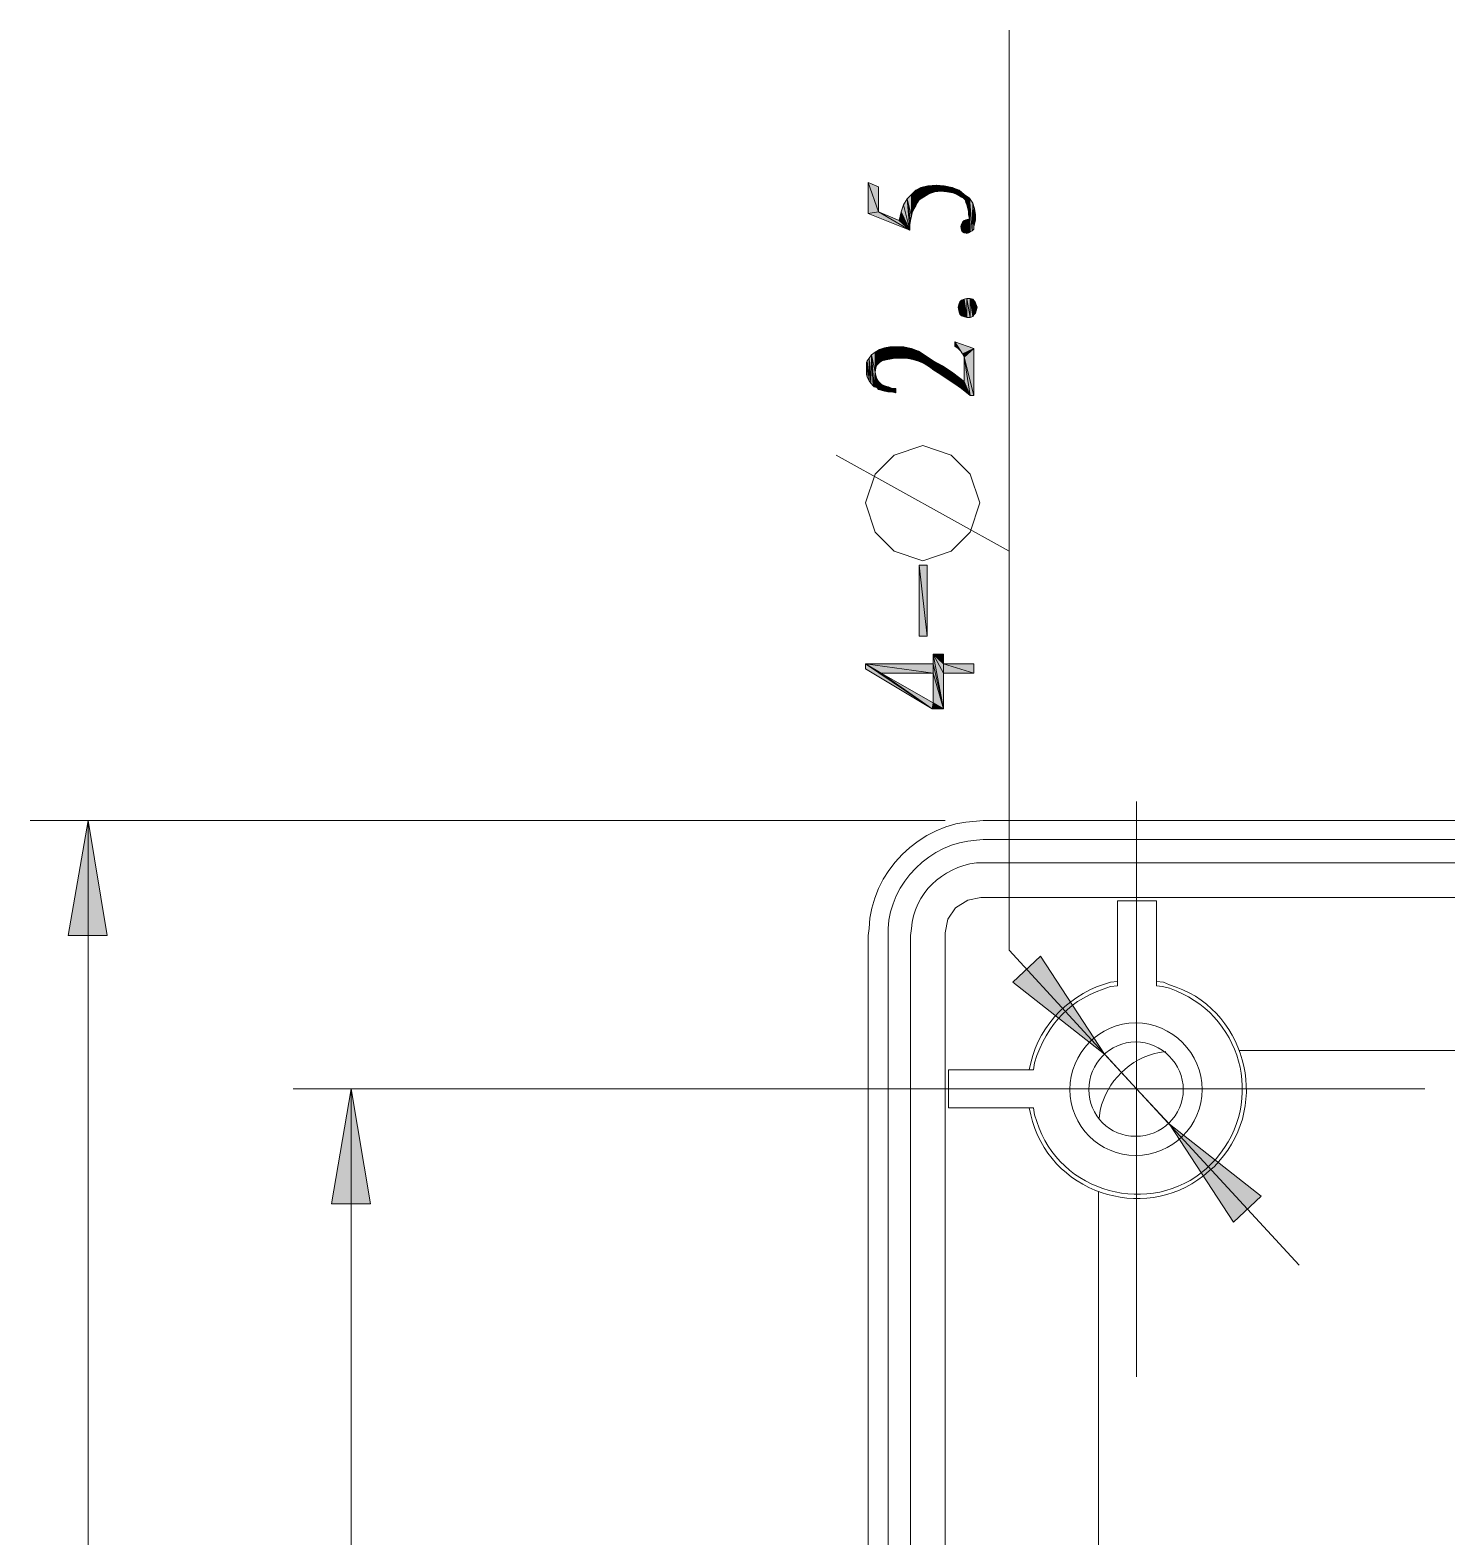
# Model space of a CAD drawing. Header units: inches. Extents: x 11 to 682, y 148 to 1119.
# Drawn here: x 102.4 to 200.6, y 1011.7 to 1116.2 of the extents above; entities that cross this region are included whole.
import ezdxf

# ---------------------------------------------------------------- set-up
doc = ezdxf.new("R2010")
doc.units = ezdxf.units.IN
doc.header["$MEASUREMENT"] = 0
doc.layers.add('图层 1', color=7, linetype='Continuous')

msp = doc.modelspace()

# ---------------------------------------------------------------- hatches: boundary and pattern name
at = {"layer": '图层 1', "true_color": 0xffffff}
for points in [[(161.22, 1103.58), (160.5, 1105.62), (161.22, 1105.32)], [(160.5, 1103.46), (160.5, 1105.62), (161.22, 1103.58)], [(163.8, 1104), (163.5, 1104.78), (163.8, 1105.08)], [(164.04, 1104.42), (163.8, 1105.08), (164.16, 1105.26)], [(163.8, 1105.08), (163.92, 1104.24), (163.8, 1104)], [(164.04, 1104.42), (163.92, 1104.24), (163.8, 1105.08)], [(164.16, 1105.26), (164.34, 1104.6), (164.04, 1104.42)], [(164.34, 1104.6), (164.16, 1105.26), (164.64, 1105.38)], [(164.64, 1105.38), (164.7, 1104.84), (164.34, 1104.6)], [(165.12, 1104.96), (164.64, 1105.38), (165.24, 1105.44)], [(165.12, 1104.96), (164.7, 1104.84), (164.64, 1105.38)], [(165.24, 1105.44), (165.54, 1105.02), (165.12, 1104.96)], [(165.54, 1105.02), (165.24, 1105.44), (165.78, 1105.38)], [(165.78, 1105.38), (165.96, 1104.96), (165.54, 1105.02)], [(165.96, 1104.96), (165.78, 1105.38), (166.32, 1105.26)], [(166.32, 1105.26), (166.38, 1104.9), (165.96, 1104.96)], [(166.68, 1104.78), (166.38, 1104.9), (166.32, 1105.26)], [(166.68, 1104.78), (166.32, 1105.26), (166.8, 1105.08)], [(166.8, 1105.08), (166.98, 1104.6), (166.68, 1104.78)], [(167.1, 1104.54), (166.98, 1104.6), (166.8, 1105.08)], [(167.1, 1104.54), (166.8, 1105.08), (167.16, 1104.78)], [(162.78, 1103.58), (162.96, 1104.06), (163.38, 1102.32)], [(162.96, 1104.06), (163.2, 1104.48), (163.38, 1102.32)], [(163.5, 1103.28), (163.2, 1104.48), (163.5, 1104.78)], [(163.38, 1102.68), (163.38, 1102.32), (163.2, 1104.48)], [(163.44, 1102.98), (163.38, 1102.68), (163.2, 1104.48)], [(163.5, 1103.28), (163.44, 1102.98), (163.2, 1104.48)], [(163.5, 1104.78), (163.56, 1103.52), (163.5, 1103.28)], [(163.68, 1103.82), (163.56, 1103.52), (163.5, 1104.78)], [(163.8, 1104), (163.68, 1103.82), (163.5, 1104.78)], [(167.16, 1104.78), (167.22, 1104.42), (167.1, 1104.54)], [(167.28, 1104.24), (167.22, 1104.42), (167.16, 1104.78)], [(167.34, 1104.06), (167.28, 1104.24), (167.16, 1104.78)], [(167.4, 1103.88), (167.34, 1104.06), (167.16, 1104.78)], [(167.46, 1103.64), (167.4, 1103.88), (167.16, 1104.78)], [(167.46, 1103.64), (167.16, 1104.78), (167.52, 1104.54)], [(167.52, 1104.54), (167.52, 1103.1), (167.46, 1103.64)], [(167.52, 1103.1), (167.52, 1104.54), (167.58, 1102.2)], [(167.7, 1102.26), (167.58, 1102.2), (167.52, 1104.54)], [(167.7, 1102.26), (167.52, 1104.54), (167.76, 1104.18)], [(167.76, 1104.18), (167.82, 1102.38), (167.7, 1102.26)], [(167.82, 1102.56), (167.82, 1102.38), (167.76, 1104.18)], [(167.88, 1102.74), (167.82, 1102.56), (167.76, 1104.18)], [(167.88, 1102.74), (167.76, 1104.18), (167.88, 1103.82)], [(161.22, 1103.58), (163.38, 1102.32), (160.5, 1103.46)], [(161.22, 1103.58), (162.66, 1102.98), (163.38, 1102.32)], [(162.66, 1102.98), (162.78, 1103.58), (163.38, 1102.32)], [(167.16, 1102.14), (167.04, 1102.86), (167.16, 1102.98)], [(167.22, 1102.14), (167.16, 1102.98), (167.28, 1103.04)], [(167.16, 1102.98), (167.22, 1102.14), (167.16, 1102.14)], [(167.28, 1103.04), (167.34, 1102.08), (167.22, 1102.14)], [(167.46, 1102.14), (167.28, 1103.04), (167.52, 1103.1)], [(167.46, 1102.14), (167.34, 1102.08), (167.28, 1103.04)], [(167.46, 1103.64), (167.52, 1103.1), (167.46, 1103.4)], [(167.52, 1103.1), (167.58, 1102.2), (167.46, 1102.14)], [(167.88, 1103.82), (167.94, 1103.04), (167.88, 1102.74)], [(167.94, 1103.04), (167.88, 1103.82), (167.94, 1103.4)], [(166.98, 1102.32), (166.92, 1102.56), (166.98, 1102.74)], [(167.04, 1102.2), (166.98, 1102.74), (167.04, 1102.86)], [(166.98, 1102.74), (167.04, 1102.2), (166.98, 1102.32)], [(167.04, 1102.86), (167.16, 1102.14), (167.04, 1102.2)], [(166.8, 1096.62), (166.74, 1096.98), (166.8, 1097.22)], [(166.86, 1096.5), (166.8, 1097.22), (166.86, 1097.34)], [(166.8, 1097.22), (166.86, 1096.5), (166.8, 1096.62)], [(166.98, 1096.38), (166.86, 1097.34), (166.98, 1097.46)], [(166.86, 1097.34), (166.98, 1096.38), (166.86, 1096.5)], [(167.1, 1096.32), (166.98, 1097.46), (167.16, 1097.52)], [(166.98, 1097.46), (167.1, 1096.32), (166.98, 1096.38)], [(167.16, 1097.52), (167.34, 1096.26), (167.1, 1096.32)], [(167.34, 1096.26), (167.16, 1097.52), (167.34, 1097.58)], [(167.34, 1097.58), (167.58, 1096.26), (167.34, 1096.26)], [(167.58, 1096.26), (167.34, 1097.58), (167.58, 1097.58)], [(167.58, 1097.58), (167.76, 1096.32), (167.58, 1096.26)], [(167.76, 1096.32), (167.58, 1097.58), (167.76, 1097.52)], [(167.76, 1097.52), (167.82, 1096.44), (167.76, 1096.32)], [(167.82, 1096.44), (167.76, 1097.52), (167.88, 1097.4)], [(167.88, 1097.4), (167.94, 1096.56), (167.82, 1096.44)], [(167.94, 1096.56), (167.88, 1097.4), (167.94, 1097.28)], [(167.94, 1097.28), (168, 1096.8), (167.94, 1096.56)], [(168, 1096.8), (167.94, 1097.28), (168, 1097.1)], [(168, 1097.1), (168.06, 1096.98), (168, 1096.8)], [(166.5, 1094.58), (166.74, 1094.1), (166.5, 1094.28)], [(166.92, 1093.92), (166.74, 1094.1), (166.5, 1094.58)], [(167.04, 1093.74), (166.92, 1093.92), (166.5, 1094.58)], [(167.04, 1093.74), (166.5, 1094.58), (167.82, 1094.1)], [(160.68, 1091.7), (160.56, 1093.44), (160.74, 1093.68)], [(160.74, 1093.68), (160.86, 1091.52), (160.68, 1091.7)], [(160.98, 1092.48), (160.74, 1093.68), (160.98, 1093.86)], [(160.92, 1091.46), (160.86, 1091.52), (160.74, 1093.68)], [(160.98, 1092.48), (160.92, 1091.46), (160.74, 1093.68)], [(161.28, 1093.14), (160.98, 1093.86), (161.28, 1094.04)], [(160.98, 1093.86), (161.04, 1092.78), (160.98, 1092.48)], [(161.1, 1092.96), (161.04, 1092.78), (160.98, 1093.86)], [(161.28, 1093.14), (161.1, 1092.96), (160.98, 1093.86)], [(161.46, 1093.26), (161.28, 1094.04), (161.64, 1094.16)], [(161.28, 1094.04), (161.46, 1093.26), (161.28, 1093.14)], [(161.64, 1094.16), (161.76, 1093.32), (161.46, 1093.26)], [(162, 1093.38), (161.64, 1094.16), (162, 1094.22)], [(162, 1093.38), (161.76, 1093.32), (161.64, 1094.16)], [(162, 1094.22), (162.36, 1093.44), (162, 1093.38)], [(162.36, 1093.44), (162, 1094.22), (162.48, 1094.22)], [(162.48, 1094.22), (162.72, 1093.44), (162.36, 1093.44)], [(162.72, 1093.44), (162.48, 1094.22), (162.96, 1094.22)], [(162.96, 1094.22), (163.14, 1093.44), (162.72, 1093.44)], [(163.5, 1093.38), (163.14, 1093.44), (162.96, 1094.22)], [(163.5, 1093.38), (162.96, 1094.22), (163.5, 1094.1)], [(163.5, 1094.1), (163.92, 1093.26), (163.5, 1093.38)], [(163.92, 1093.26), (163.5, 1094.1), (163.98, 1093.92)], [(163.98, 1093.92), (164.22, 1093.14), (163.92, 1093.26)], [(164.46, 1093.02), (164.22, 1093.14), (163.98, 1093.92)], [(164.46, 1093.02), (163.98, 1093.92), (164.46, 1093.62)], [(164.46, 1093.62), (164.76, 1092.84), (164.46, 1093.02)], [(164.76, 1092.84), (164.46, 1093.62), (165, 1093.26)], [(167.82, 1094.1), (167.16, 1093.5), (167.04, 1093.74)], [(167.82, 1094.1), (167.82, 1090.86), (167.16, 1093.5)], [(160.44, 1092.12), (160.38, 1093.14), (160.44, 1093.26)], [(160.38, 1092.72), (160.38, 1093.14), (160.44, 1092.12)], [(160.38, 1092.72), (160.44, 1092.12), (160.38, 1092.3)], [(160.56, 1091.88), (160.44, 1093.26), (160.56, 1093.44)], [(160.44, 1093.26), (160.56, 1091.88), (160.44, 1092.12)], [(160.56, 1093.44), (160.68, 1091.7), (160.56, 1091.88)], [(165, 1093.26), (165.06, 1092.6), (164.76, 1092.84)], [(165.48, 1092.36), (165.06, 1092.6), (165, 1093.26)], [(165.48, 1092.36), (165, 1093.26), (165.66, 1092.9)], [(165.66, 1092.9), (165.9, 1092.06), (165.48, 1092.36)], [(165.9, 1092.06), (165.66, 1092.9), (166.38, 1092.42)], [(167.16, 1091.82), (167.16, 1093.5), (167.58, 1090.86)], [(167.82, 1090.86), (167.58, 1090.86), (167.16, 1093.5)], [(160.98, 1092.48), (161.1, 1091.4), (160.92, 1091.46)], [(160.98, 1092.48), (161.04, 1092.24), (161.1, 1091.4)], [(161.1, 1091.4), (161.04, 1092.24), (161.1, 1092)], [(161.1, 1092), (161.22, 1091.28), (161.1, 1091.4)], [(161.22, 1091.28), (161.1, 1092), (161.22, 1091.82)], [(161.22, 1091.82), (161.4, 1091.22), (161.22, 1091.28)], [(161.4, 1091.22), (161.22, 1091.82), (161.4, 1091.64)], [(161.4, 1091.64), (161.64, 1091.16), (161.4, 1091.22)], [(161.64, 1091.16), (161.4, 1091.64), (161.64, 1091.52)], [(161.64, 1091.52), (161.88, 1091.1), (161.64, 1091.16)], [(161.88, 1091.1), (161.64, 1091.52), (161.88, 1091.46)], [(161.88, 1091.46), (162.12, 1091.1), (161.88, 1091.1)], [(162.12, 1091.1), (161.88, 1091.46), (162.18, 1091.34)], [(166.38, 1092.42), (166.44, 1091.7), (165.9, 1092.06)], [(166.98, 1091.34), (166.44, 1091.7), (166.38, 1092.42)], [(166.98, 1091.34), (166.38, 1092.42), (167.16, 1091.82)], [(167.16, 1091.82), (167.58, 1090.86), (166.98, 1091.34)], [(162.18, 1091.34), (162.42, 1091.04), (162.12, 1091.1)], [(162.42, 1091.04), (162.18, 1091.34), (162.42, 1091.34)], [(164.04, 1079.1), (164.58, 1074.18), (164.04, 1074.18)], [(164.58, 1074.18), (164.04, 1079.1), (164.58, 1079.1)], [(165, 1072.26), (165, 1072.92), (165.72, 1069.14)], [(165.72, 1071.6), (165.72, 1069.14), (165, 1072.92)], [(165.72, 1072.26), (165.72, 1071.6), (165, 1072.92)], [(165.72, 1072.26), (165, 1072.92), (165.72, 1072.92)], [(160.32, 1072.26), (161.4, 1071.6), (164.94, 1069.14)], [(160.32, 1072.26), (164.94, 1069.14), (160.32, 1071.9)], [(165, 1071.6), (161.4, 1071.6), (160.32, 1072.26)], [(165, 1071.6), (160.32, 1072.26), (165, 1072.26)], [(165, 1071.6), (165, 1072.26), (165.72, 1069.14)], [(165.72, 1072.26), (167.82, 1071.6), (165.72, 1071.6)], [(167.82, 1071.6), (165.72, 1072.26), (167.82, 1072.26)], [(164.94, 1069.14), (161.4, 1071.6), (165, 1069.56)], [(165, 1069.56), (165, 1071.6), (165.72, 1069.14)], [(165, 1069.56), (165.72, 1069.14), (164.94, 1069.14)], [(106.44, 1061.4), (105.06, 1053.42), (107.76, 1053.42)], [(176.88, 1045.2), (172.44, 1051.98), (170.52, 1050.18)], [(124.68, 1042.8), (123.3, 1034.82), (126, 1034.82)], [(181.38, 1040.34), (185.82, 1033.56), (187.74, 1035.36)]]:
    msp.add_hatch(color=7, dxfattribs=at).paths.add_polyline_path(points)

# ---------------------------------------------------------------- linework, layer by layer
at = {"layer": '图层 1', "color": 7, "lineweight": 18, "true_color": 0xffffff}
for points in [[(170.28, 1052.4), (170.28, 1116.18), (170.28, 1058.76)], [(164.28, 1079.4), (162.3, 1080.06), (160.98, 1081.38), (160.32, 1083.42), (160.98, 1085.4), (162.3, 1086.72), (164.28, 1087.38), (166.26, 1086.72), (167.58, 1085.4), (168.24, 1083.42), (167.58, 1081.38), (166.26, 1080.06), (164.28, 1079.4)], [(158.28, 1086.72), (170.28, 1080.06)], [(179.1, 1042.8), (179.1, 1054.08), (179.1, 1062.72)], [(102.42, 1061.4), (165.84, 1061.4)], [(106.44, 1061.4), (106.44, 998.94)], [(168.48, 1061.4), (330.6, 1061.4)], [(168.48, 1060.08), (330.6, 1060.08)], [(168.48, 1058.46), (330.6, 1058.46)], [(167.4, 1055.88), (168.3, 1056.06)], [(168.3, 1056.06), (330.78, 1056.06)], [(166.02, 1054.56), (166.56, 1055.34)], [(166.56, 1055.34), (167.4, 1055.88)], [(177.78, 1055.82), (180.48, 1055.82)], [(177.78, 1055.82), (177.78, 1049.94)], [(180.48, 1049.94), (180.48, 1055.82)], [(165.84, 1053.6), (166.02, 1054.56)], [(160.5, 1053.42), (160.5, 944.46)], [(161.88, 944.46), (161.88, 1053.42)], [(163.44, 944.46), (163.44, 1053.42)], [(165.84, 1053.6), (165.84, 944.28)], [(170.28, 1052.4), (179.1, 1042.8)], [(176.88, 1045.2), (179.1, 1042.8)], [(186.24, 1045.44), (312.84, 1045.44)], [(166.08, 1044.12), (171.96, 1044.12)], [(166.08, 1044.12), (166.08, 1041.48)], [(120.66, 1042.8), (165.18, 1042.8)], [(124.68, 1042.8), (124.68, 998.94)], [(159.18, 1042.8), (167.82, 1042.8)], [(167.82, 1042.8), (179.1, 1042.8)], [(179.1, 1042.8), (181.38, 1040.34)], [(179.1, 1042.8), (190.38, 1030.56)], [(179.1, 1042.8), (190.44, 1042.8), (199.08, 1042.8)], [(179.1, 1042.8), (179.1, 1031.46), (179.1, 1022.82)], [(166.08, 1041.48), (171.96, 1041.48)], [(176.46, 1035.66), (176.46, 962.22)]]:
    msp.add_lwpolyline(points, dxfattribs=at)
at = {"layer": '图层 1', "lineweight": 0}
for points in [[(161.22, 1103.58), (160.5, 1105.62), (161.22, 1105.32), (161.22, 1103.58)], [(160.5, 1103.46), (160.5, 1105.62), (161.22, 1103.58), (160.5, 1103.46)], [(163.8, 1104), (163.5, 1104.78), (163.8, 1105.08), (163.8, 1104)], [(164.04, 1104.42), (163.8, 1105.08), (164.16, 1105.26), (164.04, 1104.42)], [(163.8, 1105.08), (163.92, 1104.24), (163.8, 1104), (163.8, 1105.08)], [(164.04, 1104.42), (163.92, 1104.24), (163.8, 1105.08), (164.04, 1104.42)], [(164.16, 1105.26), (164.34, 1104.6), (164.04, 1104.42), (164.16, 1105.26)], [(164.34, 1104.6), (164.16, 1105.26), (164.64, 1105.38), (164.34, 1104.6)], [(164.64, 1105.38), (164.7, 1104.84), (164.34, 1104.6), (164.64, 1105.38)], [(165.12, 1104.96), (164.64, 1105.38), (165.24, 1105.44), (165.12, 1104.96)], [(165.12, 1104.96), (164.7, 1104.84), (164.64, 1105.38), (165.12, 1104.96)], [(165.24, 1105.44), (165.54, 1105.02), (165.12, 1104.96), (165.24, 1105.44)], [(165.54, 1105.02), (165.24, 1105.44), (165.78, 1105.38), (165.54, 1105.02)], [(165.78, 1105.38), (165.96, 1104.96), (165.54, 1105.02), (165.78, 1105.38)], [(165.96, 1104.96), (165.78, 1105.38), (166.32, 1105.26), (165.96, 1104.96)], [(166.32, 1105.26), (166.38, 1104.9), (165.96, 1104.96), (166.32, 1105.26)], [(166.68, 1104.78), (166.38, 1104.9), (166.32, 1105.26), (166.68, 1104.78)], [(166.68, 1104.78), (166.32, 1105.26), (166.8, 1105.08), (166.68, 1104.78)], [(166.8, 1105.08), (166.98, 1104.6), (166.68, 1104.78), (166.8, 1105.08)], [(167.1, 1104.54), (166.98, 1104.6), (166.8, 1105.08), (167.1, 1104.54)], [(167.1, 1104.54), (166.8, 1105.08), (167.16, 1104.78), (167.1, 1104.54)], [(162.78, 1103.58), (162.96, 1104.06), (163.38, 1102.32), (162.78, 1103.58)], [(162.96, 1104.06), (163.2, 1104.48), (163.38, 1102.32), (162.96, 1104.06)], [(163.5, 1103.28), (163.2, 1104.48), (163.5, 1104.78), (163.5, 1103.28)], [(163.38, 1102.68), (163.38, 1102.32), (163.2, 1104.48), (163.38, 1102.68)], [(163.44, 1102.98), (163.38, 1102.68), (163.2, 1104.48), (163.44, 1102.98)], [(163.5, 1103.28), (163.44, 1102.98), (163.2, 1104.48), (163.5, 1103.28)], [(163.5, 1104.78), (163.56, 1103.52), (163.5, 1103.28), (163.5, 1104.78)], [(163.68, 1103.82), (163.56, 1103.52), (163.5, 1104.78), (163.68, 1103.82)], [(163.8, 1104), (163.68, 1103.82), (163.5, 1104.78), (163.8, 1104)], [(167.16, 1104.78), (167.22, 1104.42), (167.1, 1104.54), (167.16, 1104.78)], [(167.28, 1104.24), (167.22, 1104.42), (167.16, 1104.78), (167.28, 1104.24)], [(167.34, 1104.06), (167.28, 1104.24), (167.16, 1104.78), (167.34, 1104.06)], [(167.4, 1103.88), (167.34, 1104.06), (167.16, 1104.78), (167.4, 1103.88)], [(167.46, 1103.64), (167.4, 1103.88), (167.16, 1104.78), (167.46, 1103.64)], [(167.46, 1103.64), (167.16, 1104.78), (167.52, 1104.54), (167.46, 1103.64)], [(167.52, 1104.54), (167.52, 1103.1), (167.46, 1103.64), (167.52, 1104.54)], [(167.52, 1103.1), (167.52, 1104.54), (167.58, 1102.2), (167.52, 1103.1)], [(167.7, 1102.26), (167.58, 1102.2), (167.52, 1104.54), (167.7, 1102.26)], [(167.7, 1102.26), (167.52, 1104.54), (167.76, 1104.18), (167.7, 1102.26)], [(167.76, 1104.18), (167.82, 1102.38), (167.7, 1102.26), (167.76, 1104.18)], [(167.82, 1102.56), (167.82, 1102.38), (167.76, 1104.18), (167.82, 1102.56)], [(167.88, 1102.74), (167.82, 1102.56), (167.76, 1104.18), (167.88, 1102.74)], [(167.88, 1102.74), (167.76, 1104.18), (167.88, 1103.82), (167.88, 1102.74)], [(161.22, 1103.58), (163.38, 1102.32), (160.5, 1103.46), (161.22, 1103.58)], [(161.22, 1103.58), (162.66, 1102.98), (163.38, 1102.32), (161.22, 1103.58)], [(162.66, 1102.98), (162.78, 1103.58), (163.38, 1102.32), (162.66, 1102.98)], [(167.16, 1102.14), (167.04, 1102.86), (167.16, 1102.98), (167.16, 1102.14)], [(167.22, 1102.14), (167.16, 1102.98), (167.28, 1103.04), (167.22, 1102.14)], [(167.16, 1102.98), (167.22, 1102.14), (167.16, 1102.14), (167.16, 1102.98)], [(167.28, 1103.04), (167.34, 1102.08), (167.22, 1102.14), (167.28, 1103.04)], [(167.46, 1102.14), (167.28, 1103.04), (167.52, 1103.1), (167.46, 1102.14)], [(167.46, 1102.14), (167.34, 1102.08), (167.28, 1103.04), (167.46, 1102.14)], [(167.46, 1103.64), (167.52, 1103.1), (167.46, 1103.4), (167.46, 1103.64)], [(167.52, 1103.1), (167.58, 1102.2), (167.46, 1102.14), (167.52, 1103.1)], [(167.88, 1103.82), (167.94, 1103.04), (167.88, 1102.74), (167.88, 1103.82)], [(167.94, 1103.04), (167.88, 1103.82), (167.94, 1103.4), (167.94, 1103.04)], [(166.98, 1102.32), (166.92, 1102.56), (166.98, 1102.74), (166.98, 1102.32)], [(167.04, 1102.2), (166.98, 1102.74), (167.04, 1102.86), (167.04, 1102.2)], [(166.98, 1102.74), (167.04, 1102.2), (166.98, 1102.32), (166.98, 1102.74)], [(167.04, 1102.86), (167.16, 1102.14), (167.04, 1102.2), (167.04, 1102.86)], [(166.8, 1096.62), (166.74, 1096.98), (166.8, 1097.22), (166.8, 1096.62)], [(166.86, 1096.5), (166.8, 1097.22), (166.86, 1097.34), (166.86, 1096.5)], [(166.8, 1097.22), (166.86, 1096.5), (166.8, 1096.62), (166.8, 1097.22)], [(166.98, 1096.38), (166.86, 1097.34), (166.98, 1097.46), (166.98, 1096.38)], [(166.86, 1097.34), (166.98, 1096.38), (166.86, 1096.5), (166.86, 1097.34)], [(167.1, 1096.32), (166.98, 1097.46), (167.16, 1097.52), (167.1, 1096.32)], [(166.98, 1097.46), (167.1, 1096.32), (166.98, 1096.38), (166.98, 1097.46)], [(167.16, 1097.52), (167.34, 1096.26), (167.1, 1096.32), (167.16, 1097.52)], [(167.34, 1096.26), (167.16, 1097.52), (167.34, 1097.58), (167.34, 1096.26)], [(167.34, 1097.58), (167.58, 1096.26), (167.34, 1096.26), (167.34, 1097.58)], [(167.58, 1096.26), (167.34, 1097.58), (167.58, 1097.58), (167.58, 1096.26)], [(167.58, 1097.58), (167.76, 1096.32), (167.58, 1096.26), (167.58, 1097.58)], [(167.76, 1096.32), (167.58, 1097.58), (167.76, 1097.52), (167.76, 1096.32)], [(167.76, 1097.52), (167.82, 1096.44), (167.76, 1096.32), (167.76, 1097.52)], [(167.82, 1096.44), (167.76, 1097.52), (167.88, 1097.4), (167.82, 1096.44)], [(167.88, 1097.4), (167.94, 1096.56), (167.82, 1096.44), (167.88, 1097.4)], [(167.94, 1096.56), (167.88, 1097.4), (167.94, 1097.28), (167.94, 1096.56)], [(167.94, 1097.28), (168, 1096.8), (167.94, 1096.56), (167.94, 1097.28)], [(168, 1096.8), (167.94, 1097.28), (168, 1097.1), (168, 1096.8)], [(168, 1097.1), (168.06, 1096.98), (168, 1096.8), (168, 1097.1)], [(166.5, 1094.58), (166.74, 1094.1), (166.5, 1094.28), (166.5, 1094.58)], [(166.92, 1093.92), (166.74, 1094.1), (166.5, 1094.58), (166.92, 1093.92)], [(167.04, 1093.74), (166.92, 1093.92), (166.5, 1094.58), (167.04, 1093.74)], [(167.04, 1093.74), (166.5, 1094.58), (167.82, 1094.1), (167.04, 1093.74)], [(160.68, 1091.7), (160.56, 1093.44), (160.74, 1093.68), (160.68, 1091.7)], [(160.74, 1093.68), (160.86, 1091.52), (160.68, 1091.7), (160.74, 1093.68)], [(160.98, 1092.48), (160.74, 1093.68), (160.98, 1093.86), (160.98, 1092.48)], [(160.92, 1091.46), (160.86, 1091.52), (160.74, 1093.68), (160.92, 1091.46)], [(160.98, 1092.48), (160.92, 1091.46), (160.74, 1093.68), (160.98, 1092.48)], [(161.28, 1093.14), (160.98, 1093.86), (161.28, 1094.04), (161.28, 1093.14)], [(160.98, 1093.86), (161.04, 1092.78), (160.98, 1092.48), (160.98, 1093.86)], [(161.1, 1092.96), (161.04, 1092.78), (160.98, 1093.86), (161.1, 1092.96)], [(161.28, 1093.14), (161.1, 1092.96), (160.98, 1093.86), (161.28, 1093.14)], [(161.46, 1093.26), (161.28, 1094.04), (161.64, 1094.16), (161.46, 1093.26)], [(161.28, 1094.04), (161.46, 1093.26), (161.28, 1093.14), (161.28, 1094.04)], [(161.64, 1094.16), (161.76, 1093.32), (161.46, 1093.26), (161.64, 1094.16)], [(162, 1093.38), (161.64, 1094.16), (162, 1094.22), (162, 1093.38)], [(162, 1093.38), (161.76, 1093.32), (161.64, 1094.16), (162, 1093.38)], [(162, 1094.22), (162.36, 1093.44), (162, 1093.38), (162, 1094.22)], [(162.36, 1093.44), (162, 1094.22), (162.48, 1094.22), (162.36, 1093.44)], [(162.48, 1094.22), (162.72, 1093.44), (162.36, 1093.44), (162.48, 1094.22)], [(162.72, 1093.44), (162.48, 1094.22), (162.96, 1094.22), (162.72, 1093.44)], [(162.96, 1094.22), (163.14, 1093.44), (162.72, 1093.44), (162.96, 1094.22)], [(163.5, 1093.38), (163.14, 1093.44), (162.96, 1094.22), (163.5, 1093.38)], [(163.5, 1093.38), (162.96, 1094.22), (163.5, 1094.1), (163.5, 1093.38)], [(163.5, 1094.1), (163.92, 1093.26), (163.5, 1093.38), (163.5, 1094.1)], [(163.92, 1093.26), (163.5, 1094.1), (163.98, 1093.92), (163.92, 1093.26)], [(163.98, 1093.92), (164.22, 1093.14), (163.92, 1093.26), (163.98, 1093.92)], [(164.46, 1093.02), (164.22, 1093.14), (163.98, 1093.92), (164.46, 1093.02)], [(164.46, 1093.02), (163.98, 1093.92), (164.46, 1093.62), (164.46, 1093.02)], [(164.46, 1093.62), (164.76, 1092.84), (164.46, 1093.02), (164.46, 1093.62)], [(164.76, 1092.84), (164.46, 1093.62), (165, 1093.26), (164.76, 1092.84)], [(167.82, 1094.1), (167.16, 1093.5), (167.04, 1093.74), (167.82, 1094.1)], [(167.82, 1094.1), (167.82, 1090.86), (167.16, 1093.5), (167.82, 1094.1)], [(160.44, 1092.12), (160.38, 1093.14), (160.44, 1093.26), (160.44, 1092.12)], [(160.38, 1092.72), (160.38, 1093.14), (160.44, 1092.12), (160.38, 1092.72)], [(160.38, 1092.72), (160.44, 1092.12), (160.38, 1092.3), (160.38, 1092.72)], [(160.56, 1091.88), (160.44, 1093.26), (160.56, 1093.44), (160.56, 1091.88)], [(160.44, 1093.26), (160.56, 1091.88), (160.44, 1092.12), (160.44, 1093.26)], [(160.56, 1093.44), (160.68, 1091.7), (160.56, 1091.88), (160.56, 1093.44)], [(165, 1093.26), (165.06, 1092.6), (164.76, 1092.84), (165, 1093.26)], [(165.48, 1092.36), (165.06, 1092.6), (165, 1093.26), (165.48, 1092.36)], [(165.48, 1092.36), (165, 1093.26), (165.66, 1092.9), (165.48, 1092.36)], [(165.66, 1092.9), (165.9, 1092.06), (165.48, 1092.36), (165.66, 1092.9)], [(165.9, 1092.06), (165.66, 1092.9), (166.38, 1092.42), (165.9, 1092.06)], [(167.16, 1091.82), (167.16, 1093.5), (167.58, 1090.86), (167.16, 1091.82)], [(167.82, 1090.86), (167.58, 1090.86), (167.16, 1093.5), (167.82, 1090.86)], [(160.98, 1092.48), (161.1, 1091.4), (160.92, 1091.46), (160.98, 1092.48)], [(160.98, 1092.48), (161.04, 1092.24), (161.1, 1091.4), (160.98, 1092.48)], [(161.1, 1091.4), (161.04, 1092.24), (161.1, 1092), (161.1, 1091.4)], [(161.1, 1092), (161.22, 1091.28), (161.1, 1091.4), (161.1, 1092)], [(161.22, 1091.28), (161.1, 1092), (161.22, 1091.82), (161.22, 1091.28)], [(161.22, 1091.82), (161.4, 1091.22), (161.22, 1091.28), (161.22, 1091.82)], [(161.4, 1091.22), (161.22, 1091.82), (161.4, 1091.64), (161.4, 1091.22)], [(161.4, 1091.64), (161.64, 1091.16), (161.4, 1091.22), (161.4, 1091.64)], [(161.64, 1091.16), (161.4, 1091.64), (161.64, 1091.52), (161.64, 1091.16)], [(161.64, 1091.52), (161.88, 1091.1), (161.64, 1091.16), (161.64, 1091.52)], [(161.88, 1091.1), (161.64, 1091.52), (161.88, 1091.46), (161.88, 1091.1)], [(161.88, 1091.46), (162.12, 1091.1), (161.88, 1091.1), (161.88, 1091.46)], [(162.12, 1091.1), (161.88, 1091.46), (162.18, 1091.34), (162.12, 1091.1)], [(166.38, 1092.42), (166.44, 1091.7), (165.9, 1092.06), (166.38, 1092.42)], [(166.98, 1091.34), (166.44, 1091.7), (166.38, 1092.42), (166.98, 1091.34)], [(166.98, 1091.34), (166.38, 1092.42), (167.16, 1091.82), (166.98, 1091.34)], [(167.16, 1091.82), (167.58, 1090.86), (166.98, 1091.34), (167.16, 1091.82)], [(162.18, 1091.34), (162.42, 1091.04), (162.12, 1091.1), (162.18, 1091.34)], [(162.42, 1091.04), (162.18, 1091.34), (162.42, 1091.34), (162.42, 1091.04)], [(164.04, 1079.1), (164.58, 1074.18), (164.04, 1074.18), (164.04, 1079.1)], [(164.58, 1074.18), (164.04, 1079.1), (164.58, 1079.1), (164.58, 1074.18)], [(165, 1072.26), (165, 1072.92), (165.72, 1069.14), (165, 1072.26)], [(165.72, 1071.6), (165.72, 1069.14), (165, 1072.92), (165.72, 1071.6)], [(165.72, 1072.26), (165.72, 1071.6), (165, 1072.92), (165.72, 1072.26)], [(165.72, 1072.26), (165, 1072.92), (165.72, 1072.92), (165.72, 1072.26)], [(160.32, 1072.26), (161.4, 1071.6), (164.94, 1069.14), (160.32, 1072.26)], [(160.32, 1072.26), (164.94, 1069.14), (160.32, 1071.9), (160.32, 1072.26)], [(165, 1071.6), (161.4, 1071.6), (160.32, 1072.26), (165, 1071.6)], [(165, 1071.6), (160.32, 1072.26), (165, 1072.26), (165, 1071.6)], [(165, 1071.6), (165, 1072.26), (165.72, 1069.14), (165, 1071.6)], [(165.72, 1072.26), (167.82, 1071.6), (165.72, 1071.6), (165.72, 1072.26)], [(167.82, 1071.6), (165.72, 1072.26), (167.82, 1072.26), (167.82, 1071.6)], [(164.94, 1069.14), (161.4, 1071.6), (165, 1069.56), (164.94, 1069.14)], [(165, 1069.56), (165, 1071.6), (165.72, 1069.14), (165, 1069.56)], [(165, 1069.56), (165.72, 1069.14), (164.94, 1069.14), (165, 1069.56)], [(106.44, 1061.4), (105.06, 1053.42), (107.76, 1053.42), (106.44, 1061.4)], [(176.88, 1045.2), (172.44, 1051.98), (170.52, 1050.18), (176.88, 1045.2)], [(124.68, 1042.8), (123.3, 1034.82), (126, 1034.82), (124.68, 1042.8)], [(181.38, 1040.34), (185.82, 1033.56), (187.74, 1035.36), (181.38, 1040.34)]]:
    msp.add_lwpolyline(points, dxfattribs=at)
at = {"layer": '图层 1', "color": 7, "lineweight": 18, "true_color": 0xffffff}
for points, knots in [([(168.48, 1061.4), (168.48, 1061.4), (168, 1061.34), (168, 1061.34), (164.12, 1061.26), (160.67, 1057.76), (160.56, 1053.9), (160.56, 1053.9), (160.5, 1053.42), (160.5, 1053.42)], [0, 0, 0, 0, 1, 1, 1, 2, 2, 2, 3, 3, 3, 3]), ([(168.48, 1060.08), (168.48, 1060.08), (168, 1060.02), (168, 1060.02), (164.82, 1059.89), (162.02, 1057.06), (161.88, 1053.9), (161.88, 1053.9), (161.88, 1053.42), (161.88, 1053.42)], [0, 0, 0, 0, 1, 1, 1, 2, 2, 2, 3, 3, 3, 3]), ([(168.48, 1058.46), (168.48, 1058.46), (168, 1058.46), (168, 1058.46), (165.62, 1058.13), (163.69, 1056.36), (163.5, 1053.9), (163.5, 1053.9), (163.44, 1053.42), (163.44, 1053.42)], [0, 0, 0, 0, 1, 1, 1, 2, 2, 2, 3, 3, 3, 3]), ([(177.78, 1050.24), (177.78, 1050.24), (177.3, 1050.18), (177.3, 1050.18), (174.65, 1049.5), (172.36, 1047.31), (171.78, 1044.6), (171.78, 1044.6), (171.66, 1044.12), (171.66, 1044.12)], [0, 0, 0, 0, 1, 1, 1, 2, 2, 2, 3, 3, 3, 3]), ([(171.66, 1041.48), (171.66, 1041.48), (171.78, 1041), (171.78, 1041), (171.78, 1041), (171.9, 1040.52), (171.9, 1040.52), (173.43, 1035.3), (180.1, 1033.43), (184.14, 1037.1), (184.14, 1037.1), (184.5, 1037.4), (184.5, 1037.4), (184.5, 1037.4), (184.8, 1037.76), (184.8, 1037.76), (188.47, 1041.76), (186.61, 1048.49), (181.38, 1050), (181.38, 1050), (180.96, 1050.18), (180.96, 1050.18), (180.96, 1050.18), (180.48, 1050.24), (180.48, 1050.24)], [0, 0, 0, 0, 1, 1, 1, 2, 2, 2, 3, 3, 3, 4, 4, 4, 5, 5, 5, 6, 6, 6, 7, 7, 7, 8, 8, 8, 8]), ([(177.78, 1049.94), (177.78, 1049.94), (177.3, 1049.88), (177.3, 1049.88), (174.5, 1049.03), (172.94, 1047.36), (172.02, 1044.6), (172.02, 1044.6), (171.96, 1044.12), (171.96, 1044.12)], [0, 0, 0, 0, 1, 1, 1, 2, 2, 2, 3, 3, 3, 3]), ([(171.96, 1041.48), (171.96, 1041.48), (172.02, 1041), (172.02, 1041), (172.02, 1041), (172.2, 1040.52), (172.2, 1040.52), (173.69, 1035.58), (180.11, 1033.83), (183.96, 1037.28), (183.96, 1037.28), (184.62, 1037.94), (184.62, 1037.94), (188.07, 1041.98), (186.39, 1048.04), (181.38, 1049.76), (181.38, 1049.76), (180.9, 1049.88), (180.9, 1049.88), (180.9, 1049.88), (180.48, 1049.94), (180.48, 1049.94)], [0, 0, 0, 0, 1, 1, 1, 2, 2, 2, 3, 3, 3, 4, 4, 4, 5, 5, 5, 6, 6, 6, 7, 7, 7, 7]), ([(179.04, 1038.18), (181.56, 1038.18), (183.66, 1040.22), (183.66, 1042.74), (183.66, 1045.26), (181.56, 1047.36), (179.04, 1047.36), (176.52, 1047.36), (174.48, 1045.26), (174.48, 1042.74), (174.48, 1040.22), (176.52, 1038.18), (179.04, 1038.18)], [0, 0, 0, 0, 1, 1, 1, 2, 2, 2, 3, 3, 3, 4, 4, 4, 4]), ([(179.04, 1039.5), (180.84, 1039.5), (182.34, 1040.94), (182.34, 1042.74), (182.34, 1044.54), (180.84, 1046.04), (179.04, 1046.04), (177.24, 1046.04), (175.8, 1044.54), (175.8, 1042.74), (175.8, 1040.94), (177.24, 1039.5), (179.04, 1039.5)], [0, 0, 0, 0, 1, 1, 1, 2, 2, 2, 3, 3, 3, 4, 4, 4, 4]), ([(181.14, 1045.38), (181.14, 1045.38), (180.66, 1045.32), (180.66, 1045.32), (178.63, 1044.9), (177.04, 1043.31), (176.58, 1041.3), (176.58, 1041.3), (176.52, 1040.76), (176.52, 1040.76)], [0, 0, 0, 0, 1, 1, 1, 2, 2, 2, 3, 3, 3, 3])]:
    msp.add_open_spline(points, degree=3, knots=knots, dxfattribs=at)

doc.saveas('drawing.dxf')
